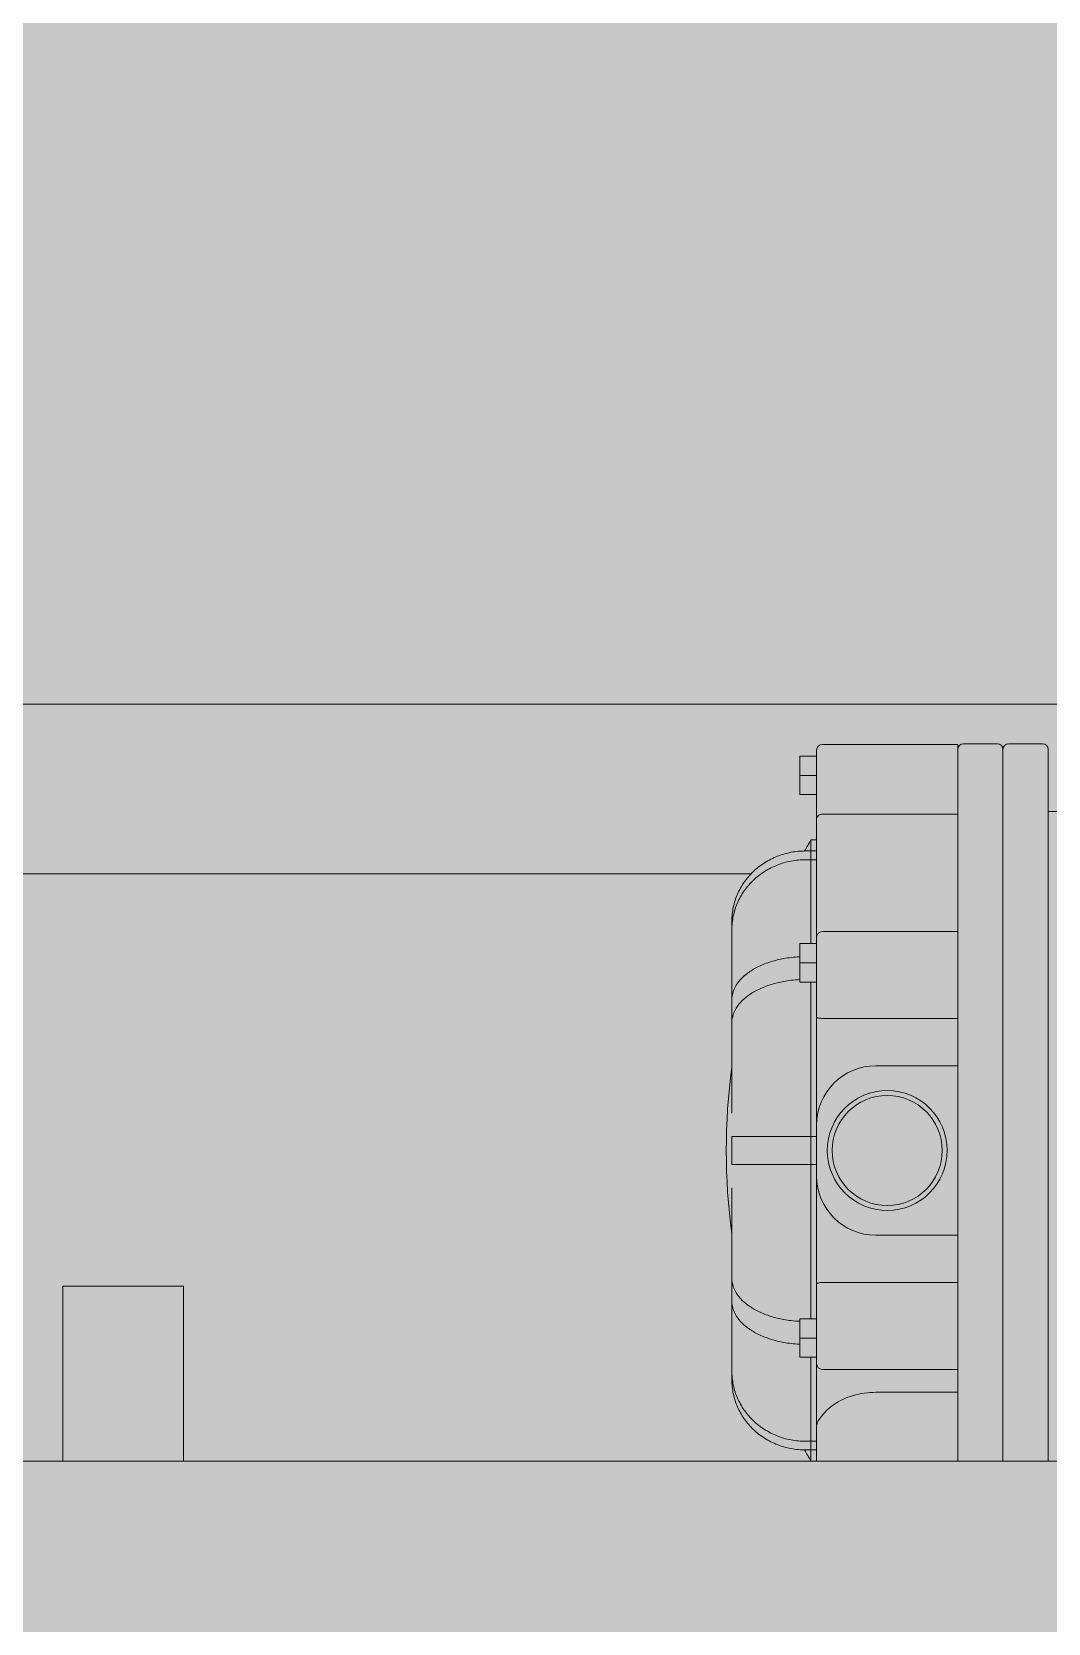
# Model space of a CAD drawing. Header units: centimetres. Extents: x 405564 to 502064, y 46284 to 60634.
# Drawn here: x 484792.27 to 484810.27, y 55966.28 to 55994.45 of the extents above; entities that cross this region are included whole.
import ezdxf

# ---------------------------------------------------------------- set-up
doc = ezdxf.new("R2010")
doc.units = ezdxf.units.CM
doc.layers.get('0').update_dxf_attribs({"color": 8, "lineweight": 9})
doc.layers.add('0-KRCN-MİMARİ-220526', color=8, linetype='Continuous', lineweight=9)
doc.layers.add('Visible (ISO)', color=8, linetype='Continuous', lineweight=18)
doc.layers.add('AS_NOT_MIMARI', color=8, linetype='Continuous')

# ---------------------------------------------------------------- blocks, each defined once
blk = doc.blocks.new('A$Cdfb98813')
h = blk.add_hatch()
h.set_pattern_fill('ANGLE', color=256)
h.set_pattern_definition([(0, (-482318.783, -59032.118), (0, 6.985), [5.08, -1.905]), (90, (-482318.783, -59032.118), (-6.985, 4e-16), [5.08, -1.905])])
h.paths.add_polyline_path([(2235.139, -683), (325.139, -683), (325.139, -933.015), (2235.139, -933.015)])
h.paths.add_polyline_path([(800, -700), (900, -700), (900, -800), (800, -800)], flags=16)
h.paths.add_polyline_path([(1700, -700), (1800, -700), (1800, -800), (1700, -800)], flags=16)
at = {"layer": 'Visible (ISO)'}
for p, q in [((936.903, -850.015), (971.156, -850.015)), ((956.421, -851.129), (956.421, -850.827)), ((958.921, -850.727), (956.521, -850.727)), ((958.921, -850.727), (958.921, -850.822)), ((958.921, -854.082), (958.921, -850.822)), ((959.021, -850.715), (959.621, -850.715)), ((959.721, -863.415), (959.721, -850.815)), ((959.721, -863.415), (959.721, -850.815)), ((959.821, -850.715), (960.421, -850.715)), ((960.521, -863.415), (960.521, -850.815)), ((956.121, -850.931), (956.421, -850.931)), ((956.121, -850.931), (956.121, -851.273)), ((956.421, -851.129), (956.421, -852.051)), ((956.121, -851.273), (956.421, -851.273)), ((956.121, -851.273), (956.121, -851.614)), ((956.121, -851.614), (956.421, -851.614)), ((958.921, -851.96), (956.521, -851.96)), ((960.521, -851.915), (968.521, -851.915)), ((956.421, -854.139), (956.421, -852.051)), ((956.321, -854.252), (956.321, -852.415)), ((956.321, -852.415), (956.421, -852.415)), ((956.221, -852.612), (956.421, -852.612)), ((956.221, -852.766), (956.421, -852.766)), ((937.819, -853.015), (955.262, -853.015)), ((954.921, -854.004), (954.921, -853.85)), ((954.921, -855.248), (954.921, -854.004)), ((956.121, -854.252), (956.421, -854.252)), ((956.121, -854.252), (956.121, -854.594)), ((956.421, -854.339), (956.421, -854.139)), ((958.921, -854.039), (956.521, -854.039)), ((958.921, -854.082), (958.921, -854.289)), ((958.921, -854.353), (958.921, -854.289)), ((956.421, -854.339), (956.421, -854.403)), ((956.421, -854.89), (956.421, -854.403)), ((958.921, -854.353), (958.921, -854.654)), ((956.121, -854.594), (956.421, -854.594)), ((956.121, -854.594), (956.121, -854.935)), ((958.921, -856.415), (958.921, -854.654)), ((956.121, -854.935), (956.421, -854.935)), ((956.321, -860.894), (956.321, -854.935)), ((956.421, -854.89), (956.421, -855.552)), ((954.921, -855.652), (954.921, -855.248)), ((954.921, -855.652), (954.921, -857.247)), ((956.421, -857.465), (956.421, -855.552)), ((958.921, -855.576), (956.521, -855.576)), ((958.921, -856.415), (957.471, -856.415)), ((958.921, -856.515), (958.921, -856.415)), ((958.921, -856.515), (958.921, -857.009)), ((958.921, -858.82), (958.921, -857.009)), ((954.921, -857.247), (954.925, -857.247)), ((956.221, -857.665), (954.921, -857.665)), ((954.921, -858.165), (954.921, -857.665)), ((956.221, -857.665), (956.421, -857.665)), ((956.421, -857.465), (956.421, -858.365)), ((954.921, -858.165), (956.221, -858.165)), ((956.221, -858.165), (956.421, -858.165)), ((956.421, -860.277), (956.421, -858.365)), ((954.921, -858.582), (954.925, -858.582)), ((954.921, -860.177), (954.921, -858.582)), ((958.921, -858.82), (958.921, -859.315)), ((958.921, -859.415), (958.921, -859.315)), ((957.471, -859.415), (958.921, -859.415)), ((958.921, -861.175), (958.921, -859.415)), ((954.921, -860.581), (954.921, -860.177)), ((943.075, -860.316), (945.209, -860.316)), ((943.075, -860.316), (943.075, -863.415)), ((945.209, -860.316), (945.209, -863.415)), ((956.421, -860.277), (956.421, -860.939)), ((958.921, -860.253), (956.521, -860.253)), ((954.921, -860.581), (954.921, -861.825)), ((956.121, -860.894), (956.121, -861.235)), ((956.121, -860.894), (956.421, -860.894)), ((956.421, -861.426), (956.421, -860.939)), ((956.121, -861.235), (956.421, -861.235)), ((956.121, -861.235), (956.121, -861.577)), ((958.921, -861.175), (958.921, -861.476)), ((956.121, -861.577), (956.421, -861.577)), ((956.321, -863.415), (956.321, -861.577)), ((956.421, -861.426), (956.421, -861.49)), ((956.421, -861.69), (956.421, -861.49)), ((958.921, -861.54), (958.921, -861.476)), ((958.921, -861.54), (958.921, -861.747)), ((954.921, -861.979), (954.921, -861.825)), ((956.421, -862.784), (956.421, -861.69)), ((958.921, -861.79), (956.521, -861.79)), ((958.921, -863.175), (958.921, -861.747)), ((958.921, -862.196), (957.471, -862.196)), ((956.421, -862.784), (956.421, -863.415)), ((956.221, -863.063), (956.421, -863.063)), ((956.221, -863.217), (956.421, -863.217)), ((958.921, -863.193), (958.921, -863.175)), ((958.921, -863.318), (958.921, -863.193)), ((1002.004, -863.415), (839.484, -863.415)), ((958.921, -863.415), (958.921, -863.318))]:
    blk.add_line(p, q, dxfattribs=at)
for radius in [1.061, 0.975]:
    blk.add_circle((957.671, -857.915), radius, dxfattribs=at)
for centre, radius, start, end in [((956.521, -850.827), 0.1, 90, 180), ((959.021, -850.815), 0.1, 90, 180), ((959.621, -850.815), 0.1, 0, 90), ((959.821, -850.815), 0.1, 90, 180), ((960.421, -850.815), 0.1, 0, 90), ((965.654, -857.915), 10.833, 149.4898, 150.6942), ((956.521, -854.139), 0.1, 90, 180), ((965.654, -857.915), 10.833, 172.209, 187.791), ((957.471, -857.465), 1.05, 90, 180), ((957.471, -858.365), 1.05, 180, 270), ((956.521, -861.69), 0.1, 180, 270), ((965.654, -857.915), 10.833, 209.3058, 210.5102)]:
    blk.add_arc(centre, radius, start, end, dxfattribs=at)
for points, knots in [([(956.521, -851.96), (956.51, -851.96), (956.5, -851.962), (956.479, -851.968), (956.469, -851.973), (956.45, -851.986), (956.441, -851.995), (956.431, -852.012), (956.427, -852.019), (956.422, -852.035), (956.421, -852.043), (956.421, -852.051), (956.421, -852.051), (956.421, -852.051)], [0.1745925, 0.1745925, 0.1745925, 0.1745925, 0.2073465, 0.2073465, 0.2429843, 0.2429843, 0.2855204, 0.2855204, 0.3169931, 0.3169931, 0.349185, 0.349185, 0.3497291, 0.3497291, 0.3497291, 0.3497291]), ([(956.221, -852.612), (956.141, -852.612), (956.053, -852.619), (955.882, -852.652), (955.798, -852.677), (955.65, -852.735), (955.572, -852.774), (955.426, -852.867), (955.359, -852.92), (955.245, -853.028), (955.189, -853.092), (955.092, -853.231), (955.051, -853.305), (954.989, -853.446), (954.963, -853.526), (954.929, -853.69), (954.921, -853.773), (954.921, -853.85)], [-7.708386, -7.708386, -7.708386, -7.708386, -7.467824, -7.467824, -7.227262, -7.227262, -6.986573, -6.986573, -6.745884, -6.745884, -6.504994, -6.504994, -6.264103, -6.264103, -6.022941, -6.022941, -5.781778, -5.781778, -5.781778, -5.781778]), ([(954.921, -854.004), (954.921, -853.928), (954.929, -853.844), (954.963, -853.681), (954.989, -853.601), (955.051, -853.46), (955.092, -853.386), (955.189, -853.247), (955.245, -853.183), (955.359, -853.075), (955.426, -853.021), (955.572, -852.929), (955.65, -852.89), (955.798, -852.831), (955.882, -852.806), (956.053, -852.774), (956.141, -852.766), (956.221, -852.766)], [5.781778, 5.781778, 5.781778, 5.781778, 6.022941, 6.022941, 6.264103, 6.264103, 6.504994, 6.504994, 6.745884, 6.745884, 6.986573, 6.986573, 7.227262, 7.227262, 7.467824, 7.467824, 7.708385, 7.708385, 7.708385, 7.708385]), ([(956.121, -854.485), (956.071, -854.487), (956.019, -854.491), (955.882, -854.507), (955.798, -854.523), (955.65, -854.559), (955.572, -854.583), (955.426, -854.64), (955.359, -854.673), (955.245, -854.74), (955.189, -854.78), (955.092, -854.865), (955.051, -854.911), (954.989, -854.999), (954.963, -855.048), (954.929, -855.149), (954.921, -855.201), (954.921, -855.248)], [0.096994, 0.096994, 0.096994, 0.096994, 0.240562, 0.240562, 0.481123, 0.481123, 0.721812, 0.721812, 0.962501, 0.962501, 1.203392, 1.203392, 1.444282, 1.444282, 1.685445, 1.685445, 1.926607, 1.926607, 1.926607, 1.926607]), ([(954.921, -855.652), (954.921, -855.605), (954.929, -855.554), (954.963, -855.453), (954.989, -855.403), (955.051, -855.316), (955.092, -855.27), (955.189, -855.184), (955.245, -855.145), (955.359, -855.078), (955.426, -855.045), (955.572, -854.988), (955.65, -854.964), (955.798, -854.927), (955.882, -854.912), (956.019, -854.896), (956.071, -854.892), (956.121, -854.89)], [-1.926607, -1.926607, -1.926607, -1.926607, -1.685445, -1.685445, -1.444282, -1.444282, -1.203392, -1.203392, -0.962501, -0.962501, -0.721812, -0.721812, -0.481123, -0.481123, -0.240562, -0.240562, -0.096994, -0.096994, -0.096994, -0.096994]), ([(956.521, -855.576), (956.51, -855.576), (956.5, -855.575), (956.479, -855.574), (956.469, -855.572), (956.45, -855.569), (956.441, -855.567), (956.431, -855.562), (956.427, -855.56), (956.422, -855.556), (956.421, -855.554), (956.421, -855.552), (956.421, -855.552), (956.421, -855.552)], [0.1745925, 0.1745925, 0.1745925, 0.1745925, 0.2073465, 0.2073465, 0.2429843, 0.2429843, 0.2855204, 0.2855204, 0.3169931, 0.3169931, 0.349185, 0.349185, 0.3497291, 0.3497291, 0.3497291, 0.3497291]), ([(956.121, -860.939), (956.071, -860.937), (956.019, -860.933), (955.882, -860.917), (955.798, -860.902), (955.65, -860.866), (955.572, -860.841), (955.426, -860.784), (955.359, -860.751), (955.245, -860.684), (955.189, -860.645), (955.092, -860.559), (955.051, -860.513), (954.989, -860.426), (954.963, -860.377), (954.929, -860.275), (954.921, -860.224), (954.921, -860.177)], [0.096994, 0.096994, 0.096994, 0.096994, 0.240562, 0.240562, 0.481123, 0.481123, 0.721812, 0.721812, 0.962501, 0.962501, 1.203392, 1.203392, 1.444282, 1.444282, 1.685445, 1.685445, 1.926607, 1.926607, 1.926607, 1.926607]), ([(956.521, -860.253), (956.51, -860.253), (956.5, -860.254), (956.479, -860.255), (956.469, -860.257), (956.45, -860.26), (956.441, -860.262), (956.431, -860.267), (956.427, -860.269), (956.422, -860.273), (956.421, -860.275), (956.421, -860.277), (956.421, -860.277), (956.421, -860.277)], [-0.1745925, -0.1745925, -0.1745925, -0.1745925, -0.1418385, -0.1418385, -0.1062007, -0.1062007, -0.0636646, -0.0636646, -0.032192, -0.032192, 0, 0, 0.0005441, 0.0005441, 0.0005441, 0.0005441]), ([(954.921, -860.581), (954.921, -860.628), (954.929, -860.68), (954.963, -860.781), (954.989, -860.83), (955.051, -860.918), (955.092, -860.964), (955.189, -861.049), (955.245, -861.089), (955.359, -861.156), (955.426, -861.189), (955.572, -861.246), (955.65, -861.27), (955.798, -861.306), (955.882, -861.322), (956.019, -861.338), (956.071, -861.342), (956.121, -861.344)], [-1.926607, -1.926607, -1.926607, -1.926607, -1.685445, -1.685445, -1.444282, -1.444282, -1.203392, -1.203392, -0.962501, -0.962501, -0.721812, -0.721812, -0.481123, -0.481123, -0.240562, -0.240562, -0.096994, -0.096994, -0.096994, -0.096994]), ([(956.221, -863.063), (956.141, -863.063), (956.053, -863.055), (955.882, -863.023), (955.798, -862.998), (955.65, -862.939), (955.572, -862.9), (955.426, -862.808), (955.359, -862.754), (955.245, -862.646), (955.189, -862.582), (955.092, -862.444), (955.051, -862.369), (954.989, -862.228), (954.963, -862.148), (954.929, -861.985), (954.921, -861.901), (954.921, -861.825)], [-7.708385, -7.708385, -7.708385, -7.708385, -7.467824, -7.467824, -7.227262, -7.227262, -6.986573, -6.986573, -6.745884, -6.745884, -6.504994, -6.504994, -6.264103, -6.264103, -6.022941, -6.022941, -5.781778, -5.781778, -5.781778, -5.781778]), ([(954.921, -861.979), (954.921, -862.056), (954.929, -862.139), (954.963, -862.303), (954.989, -862.383), (955.051, -862.524), (955.092, -862.598), (955.189, -862.737), (955.245, -862.801), (955.359, -862.909), (955.426, -862.962), (955.572, -863.055), (955.65, -863.094), (955.798, -863.152), (955.882, -863.177), (956.053, -863.21), (956.141, -863.217), (956.221, -863.217)], [5.781778, 5.781778, 5.781778, 5.781778, 6.022941, 6.022941, 6.264103, 6.264103, 6.504994, 6.504994, 6.745884, 6.745884, 6.986573, 6.986573, 7.227262, 7.227262, 7.467824, 7.467824, 7.708385, 7.708385, 7.708385, 7.708385]), ([(957.471, -862.196), (957.339, -862.196), (957.198, -862.215), (956.94, -862.291), (956.823, -862.347), (956.647, -862.466), (956.574, -862.533), (956.521, -862.604)], [-3.175869, -3.175869, -3.175869, -3.175869, -2.779268, -2.779268, -2.382666, -2.382666, -2.028512, -2.028512, -2.028512, -2.028512]), ([(956.521, -862.604), (956.495, -862.639), (956.469, -862.672), (956.431, -862.734), (956.421, -862.759), (956.421, -862.784), (956.421, -862.784), (956.421, -862.784)], [-0.4970143, -0.4970143, -0.4970143, -0.4970143, -0.2516269, -0.2516269, 0, 0, 0.0014858, 0.0014858, 0.0014858, 0.0014858])]:
    blk.add_open_spline(points, degree=3, knots=knots, dxfattribs=at)
blk = doc.blocks.new('A$C6A10306C')
at = {"layer": 'AS_NOT_MIMARI'}
blk.add_blockref('A$Cdfb98813', (13285.68, -3801.454), dxfattribs=at)

msp = doc.modelspace()

# ---------------------------------------------------------------- block references
at = {"layer": '0-KRCN-MİMARİ-220526'}
msp.add_blockref('A$C6A10306C', (470564.066, 60634.016), dxfattribs=at)

doc.saveas('drawing.dxf')
